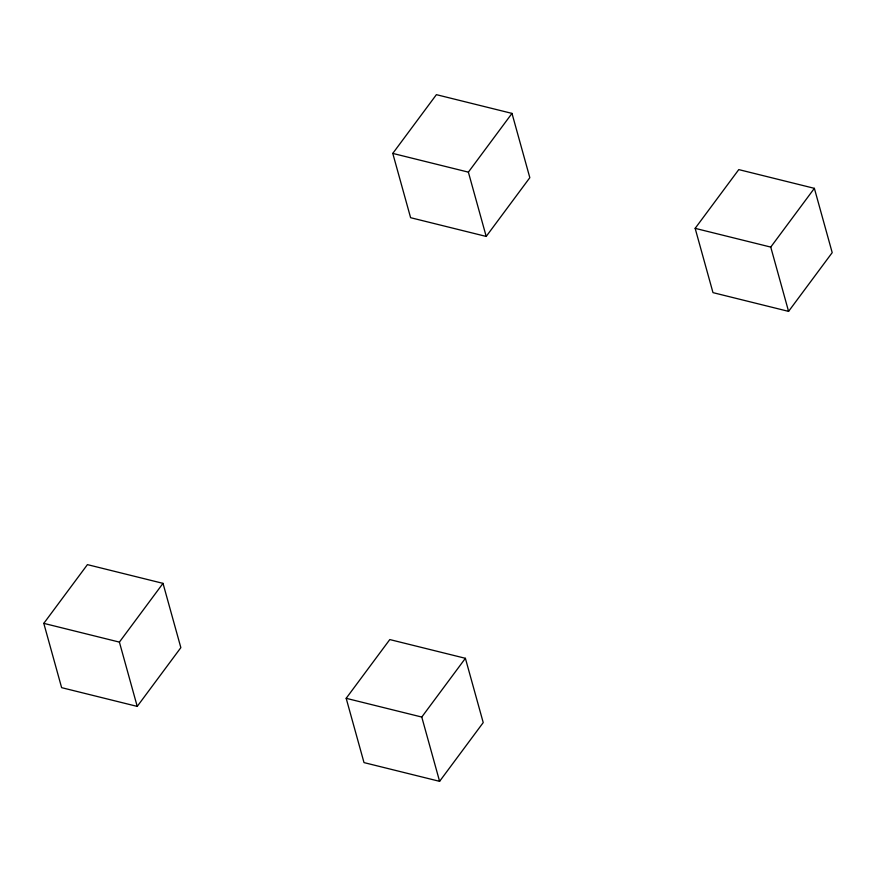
<?xml version="1.0" encoding="UTF-8"?>
<svg xmlns="http://www.w3.org/2000/svg" width="876" height="876" viewBox="0 0 876 876"><rect width="100%" height="100%" fill="white"/><g stroke="black" fill="none" stroke-linecap="round" stroke-linejoin="round"><path stroke-width="1.31" d="M43.8 623.362L87.425 564.626L163.013 583.361L180.85 647.649L137.225 706.395L61.627 687.66L43.8 623.362L119.399 642.108L137.225 706.395M392.776 153.409L436.401 94.663L511.989 113.398L529.827 177.686L486.202 236.432L410.603 217.697L392.776 153.409L468.375 172.145L486.202 236.432M119.399 642.108L163.013 583.361M468.375 172.145L511.989 113.398M346.173 698.314L389.798 639.568L465.397 658.303L483.224 722.59L439.599 781.337L364.011 762.602L346.173 698.314L421.772 717.05L439.599 781.337M695.15 228.351L738.775 169.605L814.373 188.34L832.2 252.638L788.575 311.374L712.987 292.639L695.15 228.351L770.749 247.087L788.575 311.374M421.772 717.05L465.397 658.303M770.749 247.087L814.373 188.34"/></g></svg>
